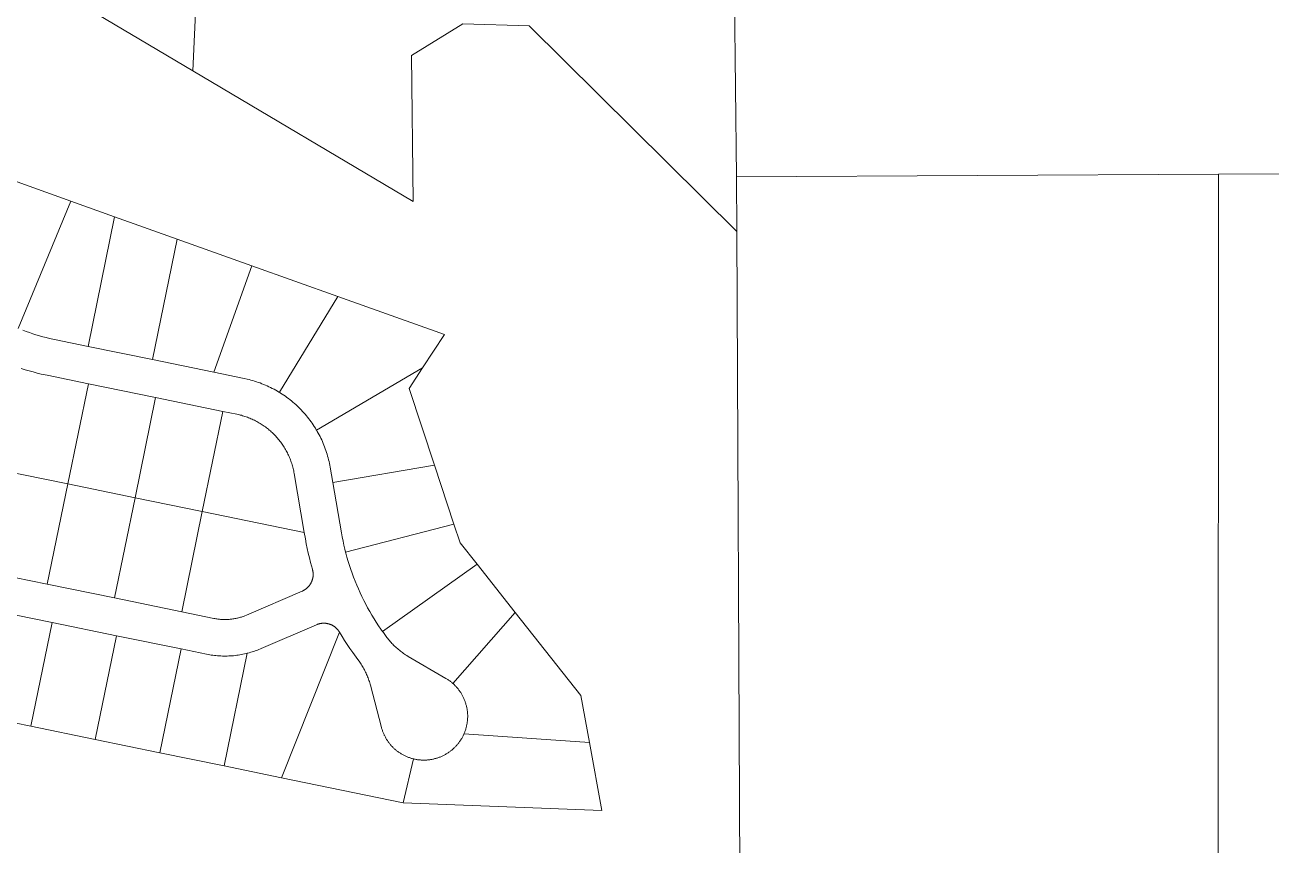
# Model space of a CAD drawing. Header units: feet. Extents: x 865220 to 2774701, y -2240498 to 961524.
# Drawn here: x 2766730 to 2768435, y 958989 to 960112 of the extents above; entities that cross this region are included whole.
import ezdxf

# ---------------------------------------------------------------- set-up
doc = ezdxf.new("R2010")
doc.units = ezdxf.units.FT
doc.header["$LTSCALE"] = 0.015
doc.header["$MEASUREMENT"] = 0
doc.layers.add('Parcels', color=7, linetype='Continuous', lineweight=0)

msp = doc.modelspace()

# ---------------------------------------------------------------- linework, layer by layer
at = {"layer": 'Parcels', "lineweight": 5}
for p, q in [((2766959.5, 960048.8), (2766967, 960221.6)), ((2767700.5, 960160.2), (2767703.6, 959903.9)), ((2766959.5, 960048.8), (2766789.1, 960149.9)), ((2767329.1, 960112.9), (2767258.5, 960070)), ((2767329.1, 960112.9), (2767419.8, 960110.3)), ((2767704.1, 959829), (2767419.8, 960110.3)), ((2767419.8, 960110.3), (2767704.1, 959829)), ((2767261, 959870), (2767258.5, 960070)), ((2767261, 959870), (2766959.5, 960048.8)), ((2766959.5, 960048.8), (2767261, 959870)), ((2767704.1, 959829), (2767703.6, 959903.9)), ((2767703.6, 959903.9), (2767703.6, 959903.9)), ((2767703.6, 959903.9), (2767703.8, 959903.9)), ((2768363.5, 959907.4), (2767703.8, 959903.9)), ((2768363.1, 958922.8), (2768363.5, 959907.3)), ((2769141.6, 959911.4), (2768363.5, 959907.4)), ((2768363.5, 959907.3), (2768363.5, 959907.4)), ((2768363.5, 959907.4), (2768363.5, 959907.4)), ((2766707.6, 959900.9), (2766792.5, 959870.5)), ((2766720.5, 959696.3), (2766792.5, 959870.5)), ((2766792.5, 959870.5), (2766852.3, 959849.2)), ((2766792.5, 959870.5), (2766792.5, 959870.5)), ((2766852.3, 959849.2), (2766815.9, 959671.7)), ((2766852.3, 959849.2), (2766937.9, 959818.6)), ((2766852.3, 959849.2), (2766852.3, 959849.2)), ((2766937.9, 959818.6), (2766904, 959653.6)), ((2766937.9, 959818.6), (2767040.2, 959782.1)), ((2766937.9, 959818.6), (2766937.9, 959818.6)), ((2767708.3, 958925.1), (2767704.1, 959829)), ((2766988, 959636.4), (2767040.2, 959782.1)), ((2767040.2, 959782.1), (2767158, 959740)), ((2767040.2, 959782.1), (2767040.2, 959782.1)), ((2767158, 959740), (2767077.8, 959608.9)), ((2767158, 959740), (2767303.9, 959687.9)), ((2767158, 959740), (2767158, 959740)), ((2766726.6, 959693.9), (2766731.1, 959692.2)), ((2766731.1, 959692.2), (2766735.6, 959690.6)), ((2766735.6, 959690.6), (2766740.2, 959689.1)), ((2766740.2, 959689.1), (2766744.7, 959687.6)), ((2766744.7, 959687.6), (2766749.3, 959686.3)), ((2766749.3, 959686.3), (2766754, 959685)), ((2766754, 959685), (2766758.6, 959683.8)), ((2766758.6, 959683.8), (2766763.3, 959682.6)), ((2766763.3, 959682.6), (2766770.2, 959681.1)), ((2766770.2, 959681.1), (2766815.9, 959671.7)), ((2767303.9, 959687.9), (2767273.9, 959642.5)), ((2767303.9, 959687.9), (2767303.9, 959687.9)), ((2766815.9, 959671.7), (2766904, 959653.6)), ((2766904, 959653.6), (2766988, 959636.4)), ((2766730, 959639.8), (2766724.6, 959641.6)), ((2766735.5, 959638.2), (2766730, 959639.8)), ((2766740.9, 959636.7), (2766735.5, 959638.2)), ((2766746.4, 959635.3), (2766740.9, 959636.7)), ((2766752, 959633.9), (2766746.4, 959635.3)), ((2766760.1, 959632.2), (2766752, 959633.9)), ((2766816.4, 959620.6), (2766760.1, 959632.2)), ((2766988, 959636.4), (2767029.7, 959627.8)), ((2767128.8, 959557), (2767273.9, 959642.5)), ((2767273.9, 959642.5), (2767128.8, 959557)), ((2767273.9, 959642.5), (2767255.3, 959614.3)), ((2766788.2, 959483.5), (2766816.4, 959620.6)), ((2766816.4, 959620.6), (2766788.2, 959483.5)), ((2766816.4, 959620.6), (2766816.4, 959620.6)), ((2766908.4, 959601.7), (2766816.4, 959620.6)), ((2767029.7, 959627.8), (2767033.9, 959626.9)), ((2767033.9, 959626.9), (2767036.4, 959626.3)), ((2767036.4, 959626.3), (2767039, 959625.6)), ((2767039, 959625.6), (2767041.5, 959624.9)), ((2767041.5, 959624.9), (2767044, 959624.2)), ((2767044, 959624.2), (2767046.5, 959623.4)), ((2767046.5, 959623.4), (2767049, 959622.5)), ((2767049, 959622.5), (2767051.4, 959621.7)), ((2767051.4, 959621.7), (2767053.9, 959620.7)), ((2767053.9, 959620.7), (2767056.3, 959619.8)), ((2767056.3, 959619.8), (2767058.7, 959618.7)), ((2767058.7, 959618.7), (2767061.1, 959617.7)), ((2767061.1, 959617.7), (2767063.5, 959616.6)), ((2767063.5, 959616.6), (2767065.9, 959615.5)), ((2767065.9, 959615.5), (2767068.2, 959614.3)), ((2767068.2, 959614.3), (2767070.5, 959613.1)), ((2767070.5, 959613.1), (2767072.8, 959611.8)), ((2767290.1, 959509.2), (2767255.3, 959614.3)), ((2767255.3, 959614.3), (2767255.3, 959614.3)), ((2766880.3, 959464.6), (2766908.4, 959601.7)), ((2766908.4, 959601.7), (2766880.3, 959464.6)), ((2766908.4, 959601.7), (2766908.4, 959601.7)), ((2767000.5, 959582.8), (2766908.4, 959601.7)), ((2767072.8, 959611.8), (2767075.1, 959610.5)), ((2767075.1, 959610.5), (2767077.3, 959609.2)), ((2767077.3, 959609.2), (2767077.8, 959608.9)), ((2767077.8, 959608.9), (2767079.6, 959607.8)), ((2767079.6, 959607.8), (2767081.8, 959606.4)), ((2767081.8, 959606.4), (2767083.9, 959604.9)), ((2767083.9, 959604.9), (2767086.1, 959603.4)), ((2767086.1, 959603.4), (2767088.2, 959601.9)), ((2767088.2, 959601.9), (2767090.3, 959600.3)), ((2767090.3, 959600.3), (2767092.4, 959598.7)), ((2767092.4, 959598.7), (2767094.4, 959597.1)), ((2767094.4, 959597.1), (2767096.4, 959595.4)), ((2766972.3, 959445.7), (2767000.5, 959582.8)), ((2767000.5, 959582.8), (2766972.3, 959445.7)), ((2767000.5, 959582.8), (2767000.5, 959582.8)), ((2767019.7, 959578.9), (2767000.5, 959582.8)), ((2767022.4, 959578.3), (2767019.7, 959578.9)), ((2767019.7, 959578.9), (2767019.7, 959578.9)), ((2767096.4, 959595.4), (2767098.4, 959593.7)), ((2767098.4, 959593.7), (2767100.4, 959592)), ((2767100.4, 959592), (2767102.3, 959590.2)), ((2767102.3, 959590.2), (2767104.2, 959588.4)), ((2767104.2, 959588.4), (2767106, 959586.6)), ((2767106, 959586.6), (2767107.9, 959584.7)), ((2767107.9, 959584.7), (2767109.7, 959582.8)), ((2767109.7, 959582.8), (2767111.4, 959580.8)), ((2767111.4, 959580.8), (2767113.2, 959578.9)), ((2767113.2, 959578.9), (2767114.8, 959576.9)), ((2767024.1, 959577.8), (2767022.4, 959578.3)), ((2767025.8, 959577.4), (2767024.1, 959577.8)), ((2767027.5, 959576.9), (2767025.8, 959577.4)), ((2767029.2, 959576.4), (2767027.5, 959576.9)), ((2767030.8, 959575.9), (2767029.2, 959576.4)), ((2767032.5, 959575.3), (2767030.8, 959575.9)), ((2767034.1, 959574.7), (2767032.5, 959575.3)), ((2767035.8, 959574.1), (2767034.1, 959574.7)), ((2767037.4, 959573.5), (2767035.8, 959574.1)), ((2767039, 959572.8), (2767037.4, 959573.5)), ((2767040.6, 959572.1), (2767039, 959572.8)), ((2767042.2, 959571.4), (2767040.6, 959572.1)), ((2767043.8, 959570.6), (2767042.2, 959571.4)), ((2767045.3, 959569.8), (2767043.8, 959570.6)), ((2767046.9, 959569), (2767045.3, 959569.8)), ((2767048.4, 959568.2), (2767046.9, 959569)), ((2767049.9, 959567.3), (2767048.4, 959568.2)), ((2767051.4, 959566.4), (2767049.9, 959567.3)), ((2767052.9, 959565.5), (2767051.4, 959566.4)), ((2767054.4, 959564.6), (2767052.9, 959565.5)), ((2767055.8, 959563.6), (2767054.4, 959564.6)), ((2767057.2, 959562.6), (2767055.8, 959563.6)), ((2767058.7, 959561.6), (2767057.2, 959562.6)), ((2767060.1, 959560.5), (2767058.7, 959561.6)), ((2767114.8, 959576.9), (2767116.5, 959574.8)), ((2767116.5, 959574.8), (2767118.1, 959572.8)), ((2767118.1, 959572.8), (2767119.7, 959570.7)), ((2767119.7, 959570.7), (2767121.3, 959568.6)), ((2767121.3, 959568.6), (2767122.8, 959566.5)), ((2767122.8, 959566.5), (2767124.2, 959564.3)), ((2767124.2, 959564.3), (2767125.7, 959562.1)), ((2767125.7, 959562.1), (2767127.1, 959559.9)), ((2767061.4, 959559.5), (2767060.1, 959560.5)), ((2767062.8, 959558.4), (2767061.4, 959559.5)), ((2767064.1, 959557.3), (2767062.8, 959558.4)), ((2767065.5, 959556.1), (2767064.1, 959557.3)), ((2767066.8, 959555), (2767065.5, 959556.1)), ((2767068.1, 959553.8), (2767066.8, 959555)), ((2767069.3, 959552.6), (2767068.1, 959553.8)), ((2767070.6, 959551.3), (2767069.3, 959552.6)), ((2767071.8, 959550.1), (2767070.6, 959551.3)), ((2767073, 959548.8), (2767071.8, 959550.1)), ((2767074.1, 959547.5), (2767073, 959548.8)), ((2767075.3, 959546.2), (2767074.1, 959547.5)), ((2767076.4, 959544.9), (2767075.3, 959546.2)), ((2767077.5, 959543.5), (2767076.4, 959544.9)), ((2767127.1, 959559.9), (2767128.4, 959557.7)), ((2767128.4, 959557.7), (2767128.8, 959557)), ((2767128.8, 959557), (2767129.8, 959555.4)), ((2767129.8, 959555.4), (2767131, 959553.1)), ((2767131, 959553.1), (2767132.3, 959550.8)), ((2767132.3, 959550.8), (2767133.5, 959548.5)), ((2767133.5, 959548.5), (2767134.6, 959546.1)), ((2767134.6, 959546.1), (2767135.8, 959543.8)), ((2767078.6, 959542.2), (2767077.5, 959543.5)), ((2767079.7, 959540.8), (2767078.6, 959542.2)), ((2767080.7, 959539.4), (2767079.7, 959540.8)), ((2767081.7, 959537.9), (2767080.7, 959539.4)), ((2767082.7, 959536.5), (2767081.7, 959537.9)), ((2767083.6, 959535), (2767082.7, 959536.5)), ((2767084.6, 959533.6), (2767083.6, 959535)), ((2767085.5, 959532.1), (2767084.6, 959533.6)), ((2767086.4, 959530.6), (2767085.5, 959532.1)), ((2767087.2, 959529), (2767086.4, 959530.6)), ((2767088, 959527.5), (2767087.2, 959529)), ((2767088.8, 959526), (2767088, 959527.5)), ((2767135.8, 959543.8), (2767136.8, 959541.4)), ((2767136.8, 959541.4), (2767137.9, 959539)), ((2767137.9, 959539), (2767138.9, 959536.5)), ((2767138.9, 959536.5), (2767139.8, 959534.1)), ((2767139.8, 959534.1), (2767140.7, 959531.7)), ((2767140.7, 959531.7), (2767141.6, 959529.2)), ((2767141.6, 959529.2), (2767142.4, 959526.7)), ((2767089.6, 959524.4), (2767088.8, 959526)), ((2767090.4, 959522.8), (2767089.6, 959524.4)), ((2767091.1, 959521.2), (2767090.4, 959522.8)), ((2767091.8, 959519.6), (2767091.1, 959521.2)), ((2767092.4, 959518), (2767091.8, 959519.6)), ((2767093.1, 959516.4), (2767092.4, 959518)), ((2767093.7, 959514.7), (2767093.1, 959516.4)), ((2767094.2, 959513.1), (2767093.7, 959514.7)), ((2767094.8, 959511.4), (2767094.2, 959513.1)), ((2767095.3, 959509.8), (2767094.8, 959511.4)), ((2767142.4, 959526.7), (2767143.2, 959524.2)), ((2767143.2, 959524.2), (2767143.9, 959521.7)), ((2767143.9, 959521.7), (2767144.6, 959519.2)), ((2767144.6, 959519.2), (2767145.2, 959516.6)), ((2767145.2, 959516.6), (2767145.8, 959514.1)), ((2767145.8, 959514.1), (2767146.4, 959511.5)), ((2767146.4, 959511.5), (2767146.9, 959509)), ((2766696.1, 959502.4), (2766788.2, 959483.5)), ((2767095.8, 959508.1), (2767095.3, 959509.8)), ((2767096.3, 959506.4), (2767095.8, 959508.1)), ((2767096.7, 959504.7), (2767096.3, 959506.4)), ((2767097.1, 959503), (2767096.7, 959504.7)), ((2767097.5, 959501.3), (2767097.1, 959503)), ((2767097.8, 959499.6), (2767097.5, 959501.3)), ((2767098.1, 959497.9), (2767097.8, 959499.6)), ((2767112, 959417), (2767098.1, 959497.9)), ((2767146.9, 959509), (2767147.4, 959506.4)), ((2767147.4, 959506.4), (2767151, 959485.3)), ((2767151, 959485.3), (2767290.1, 959509.2)), ((2767290.1, 959509.2), (2767151, 959485.3)), ((2767290.1, 959509.2), (2767316.7, 959428.5)), ((2766760.1, 959346.4), (2766788.2, 959483.5)), ((2766788.2, 959483.5), (2766880.3, 959464.6)), ((2766880.3, 959464.6), (2766788.2, 959483.5)), ((2766788.2, 959483.5), (2766788.2, 959483.5)), ((2767151, 959485.3), (2767162.8, 959416.7)), ((2767151, 959485.3), (2767151, 959485.3)), ((2766880.3, 959464.6), (2766852.1, 959327.5)), ((2766880.3, 959464.6), (2766972.3, 959445.7)), ((2766880.3, 959464.6), (2766880.3, 959464.6)), ((2766944.2, 959308.6), (2766972.3, 959445.7)), ((2766972.3, 959445.7), (2767112, 959417)), ((2767168.5, 959390.3), (2767316.7, 959428.5)), ((2767325.3, 959402.7), (2767316.7, 959428.5)), ((2767113.6, 959408.2), (2767112, 959417)), ((2767112, 959417), (2767112, 959417)), ((2767114.7, 959401.7), (2767113.6, 959408.2)), ((2767162.8, 959416.7), (2767163.8, 959411)), ((2767163.8, 959411), (2767165, 959405.4)), ((2767116, 959395.2), (2767114.7, 959401.7)), ((2767117.4, 959388.7), (2767116, 959395.2)), ((2767165, 959405.4), (2767166.2, 959399.8)), ((2767166.2, 959399.8), (2767167.5, 959394.2)), ((2767167.5, 959394.2), (2767168.5, 959390.3)), ((2767325.3, 959402.7), (2767348.4, 959373.5)), ((2767325.3, 959402.7), (2767325.3, 959402.7)), ((2767119, 959382.3), (2767117.4, 959388.7)), ((2767120.6, 959375.9), (2767119, 959382.3)), ((2767123.1, 959366.7), (2767120.6, 959375.9)), ((2767168.5, 959390.3), (2767168.9, 959388.6)), ((2767168.9, 959388.6), (2767170.4, 959383.1)), ((2767170.4, 959383.1), (2767172.1, 959377.5)), ((2767172.1, 959377.5), (2767173.8, 959372)), ((2766668, 959365.3), (2766760.1, 959346.4)), ((2767123.3, 959365.9), (2767123.1, 959366.7)), ((2767123.4, 959365.5), (2767123.3, 959365.9)), ((2767123.5, 959365.1), (2767123.4, 959365.5)), ((2767123.6, 959364.7), (2767123.5, 959365.1)), ((2767123.7, 959364.2), (2767123.6, 959364.7)), ((2767123.8, 959363.8), (2767123.7, 959364.2)), ((2767123.8, 959363.4), (2767123.8, 959363.8)), ((2767123.9, 959362.9), (2767123.8, 959363.4)), ((2767124, 959362.5), (2767123.9, 959362.9)), ((2767123.9, 959356.9), (2767124, 959357.3)), ((2767123.9, 959356.4), (2767123.9, 959356.9)), ((2767124, 959362.1), (2767124, 959362.5)), ((2767124, 959361.6), (2767124, 959362.1)), ((2767124.1, 959361.2), (2767124, 959361.6)), ((2767124, 959357.7), (2767124.1, 959358.2)), ((2767124, 959357.3), (2767124, 959357.7)), ((2767124.1, 959360.8), (2767124.1, 959361.2)), ((2767124.1, 959360.3), (2767124.1, 959360.8)), ((2767124.1, 959359.9), (2767124.1, 959360.3)), ((2767124.1, 959359.5), (2767124.1, 959359.9)), ((2767124.1, 959359), (2767124.1, 959359.5)), ((2767124.1, 959358.6), (2767124.1, 959359)), ((2767124.1, 959358.2), (2767124.1, 959358.6)), ((2767173.8, 959372), (2767175.6, 959366.6)), ((2767175.6, 959366.6), (2767177.5, 959361.2)), ((2767177.5, 959361.2), (2767179.5, 959355.8)), ((2767348.4, 959373.5), (2767219.2, 959281.4)), ((2767348.4, 959373.5), (2767400.5, 959307.7)), ((2767400.5, 959307.7), (2767348.4, 959373.5)), ((2766760.1, 959346.4), (2766852.1, 959327.5)), ((2767113.6, 959339.4), (2767113.9, 959339.6)), ((2767113.9, 959339.6), (2767114.3, 959339.9)), ((2767114.3, 959339.9), (2767114.6, 959340.2)), ((2767114.6, 959340.2), (2767114.9, 959340.4)), ((2767114.9, 959340.4), (2767115.3, 959340.7)), ((2767115.3, 959340.7), (2767115.6, 959341)), ((2767115.6, 959341), (2767115.9, 959341.3)), ((2767115.9, 959341.3), (2767116.3, 959341.6)), ((2767116.3, 959341.6), (2767116.6, 959341.9)), ((2767116.6, 959341.9), (2767116.9, 959342.2)), ((2767116.9, 959342.2), (2767117.2, 959342.5)), ((2767117.2, 959342.5), (2767117.5, 959342.8)), ((2767117.5, 959342.8), (2767117.8, 959343.1)), ((2767117.8, 959343.1), (2767118.1, 959343.5)), ((2767118.1, 959343.5), (2767118.3, 959343.8)), ((2767118.3, 959343.8), (2767118.6, 959344.1)), ((2767118.6, 959344.1), (2767118.9, 959344.5)), ((2767118.9, 959344.5), (2767119.2, 959344.8)), ((2767119.2, 959344.8), (2767119.4, 959345.2)), ((2767119.4, 959345.2), (2767119.7, 959345.5)), ((2767119.7, 959345.5), (2767119.9, 959345.9)), ((2767119.9, 959345.9), (2767120.1, 959346.3)), ((2767120.1, 959346.3), (2767120.4, 959346.6)), ((2767120.4, 959346.6), (2767120.6, 959347)), ((2767120.6, 959347), (2767120.8, 959347.4)), ((2767120.8, 959347.4), (2767121, 959347.8)), ((2767121, 959347.8), (2767121.2, 959348.2)), ((2767121.2, 959348.2), (2767121.4, 959348.5)), ((2767121.4, 959348.5), (2767121.6, 959348.9)), ((2767121.6, 959348.9), (2767121.8, 959349.3)), ((2767121.8, 959349.3), (2767122, 959349.7)), ((2767122, 959349.7), (2767122.2, 959350.1)), ((2767122.2, 959350.1), (2767122.3, 959350.5)), ((2767122.3, 959350.5), (2767122.5, 959350.9)), ((2767122.5, 959350.9), (2767122.6, 959351.3)), ((2767122.6, 959351.3), (2767122.8, 959351.8)), ((2767122.8, 959351.8), (2767122.9, 959352.2)), ((2767122.9, 959352.2), (2767123.1, 959352.6)), ((2767123.1, 959352.6), (2767123.2, 959353)), ((2767123.2, 959353), (2767123.3, 959353.4)), ((2767123.3, 959353.4), (2767123.4, 959353.9)), ((2767123.4, 959353.9), (2767123.5, 959354.3)), ((2767123.5, 959354.3), (2767123.6, 959354.7)), ((2767123.6, 959354.7), (2767123.7, 959355.1)), ((2767123.7, 959355.1), (2767123.8, 959355.6)), ((2767123.8, 959356), (2767123.9, 959356.4)), ((2767123.8, 959355.6), (2767123.8, 959356)), ((2767179.5, 959355.8), (2767181.5, 959350.4)), ((2767181.5, 959350.4), (2767183.7, 959345.1)), ((2767183.7, 959345.1), (2767186, 959339.8)), ((2767186, 959339.8), (2767188.4, 959334.6)), ((2766852.1, 959327.5), (2766944.2, 959308.6)), ((2767033, 959304.1), (2767109, 959336.8)), ((2767109, 959336.8), (2767109.4, 959337)), ((2767109.4, 959337), (2767109.8, 959337.2)), ((2767109.8, 959337.2), (2767110.2, 959337.4)), ((2767110.2, 959337.4), (2767110.6, 959337.6)), ((2767110.6, 959337.6), (2767111, 959337.8)), ((2767111, 959337.8), (2767111.3, 959338)), ((2767111.3, 959338), (2767111.7, 959338.2)), ((2767111.7, 959338.2), (2767112.1, 959338.4)), ((2767112.1, 959338.4), (2767112.5, 959338.6)), ((2767112.5, 959338.6), (2767112.8, 959338.9)), ((2767112.8, 959338.9), (2767113.2, 959339.1)), ((2767113.2, 959339.1), (2767113.6, 959339.4)), ((2767188.4, 959334.6), (2767190.8, 959329.4)), ((2767190.8, 959329.4), (2767193.4, 959324.2)), ((2767193.4, 959324.2), (2767196, 959319.1)), ((2766766.9, 959293.9), (2766678.8, 959312)), ((2766944.2, 959308.6), (2766988.3, 959299.5)), ((2767196, 959319.1), (2767198.7, 959314)), ((2767198.7, 959314), (2767201.5, 959309)), ((2767201.5, 959309), (2767204.4, 959304)), ((2767315.2, 959210.6), (2767400.5, 959307.7)), ((2767400.5, 959307.7), (2767315.2, 959210.6)), ((2767400.5, 959307.7), (2767490.5, 959194)), ((2767400.5, 959307.7), (2767400.5, 959307.7)), ((2766766.9, 959293.9), (2766737.8, 959151.9)), ((2766737.8, 959151.9), (2766766.9, 959293.9)), ((2766855.1, 959275.8), (2766766.9, 959293.9)), ((2766766.9, 959293.9), (2766766.9, 959293.9)), ((2766988.3, 959299.5), (2766989.6, 959299.3)), ((2766989.6, 959299.3), (2766990.8, 959299)), ((2766990.8, 959299), (2766992.1, 959298.8)), ((2766992.1, 959298.8), (2766993.4, 959298.6)), ((2766993.4, 959298.6), (2766994.7, 959298.5)), ((2766994.7, 959298.5), (2766996, 959298.3)), ((2766996, 959298.3), (2766997.3, 959298.2)), ((2766997.3, 959298.2), (2766998.6, 959298.1)), ((2766998.6, 959298.1), (2766999.9, 959298)), ((2766999.9, 959298), (2767001.3, 959298)), ((2767001.3, 959298), (2767002.6, 959298)), ((2767002.6, 959298), (2767003.9, 959298)), ((2767003.9, 959298), (2767005.2, 959298)), ((2767005.2, 959298), (2767006.5, 959298)), ((2767006.5, 959298), (2767007.8, 959298.1)), ((2767007.8, 959298.1), (2767009.1, 959298.2)), ((2767009.1, 959298.2), (2767010.4, 959298.3)), ((2767010.4, 959298.3), (2767011.7, 959298.4)), ((2767011.7, 959298.4), (2767013, 959298.6)), ((2767013, 959298.6), (2767014.3, 959298.8)), ((2767014.3, 959298.8), (2767015.6, 959299)), ((2767015.6, 959299), (2767016.9, 959299.2)), ((2767016.9, 959299.2), (2767018.2, 959299.4)), ((2767018.2, 959299.4), (2767019.4, 959299.7)), ((2767019.4, 959299.7), (2767020.7, 959300)), ((2767020.7, 959300), (2767022, 959300.3)), ((2767022, 959300.3), (2767023.3, 959300.7)), ((2767023.3, 959300.7), (2767024.5, 959301)), ((2767024.5, 959301), (2767025.8, 959301.4)), ((2767025.8, 959301.4), (2767027, 959301.8)), ((2767027, 959301.8), (2767028.3, 959302.2)), ((2767028.3, 959302.2), (2767029.5, 959302.7)), ((2767029.5, 959302.7), (2767030.7, 959303.1)), ((2767030.7, 959303.1), (2767033, 959304.1)), ((2767128.8, 959290.9), (2767052.8, 959258.2)), ((2767129.5, 959291.2), (2767128.8, 959290.9)), ((2767129.9, 959291.4), (2767129.5, 959291.2)), ((2767130.4, 959291.5), (2767129.9, 959291.4)), ((2767130.8, 959291.7), (2767130.4, 959291.5)), ((2767131.2, 959291.8), (2767130.8, 959291.7)), ((2767131.6, 959291.9), (2767131.2, 959291.8)), ((2767132, 959292), (2767131.6, 959291.9)), ((2767132.4, 959292.1), (2767132, 959292)), ((2767132.9, 959292.3), (2767132.4, 959292.1)), ((2767133.3, 959292.4), (2767132.9, 959292.3)), ((2767133.7, 959292.4), (2767133.3, 959292.4)), ((2767134.1, 959292.5), (2767133.7, 959292.4)), ((2767134.6, 959292.6), (2767134.1, 959292.5)), ((2767135, 959292.7), (2767134.6, 959292.6)), ((2767135.4, 959292.7), (2767135, 959292.7)), ((2767135.9, 959292.8), (2767135.4, 959292.7)), ((2767136.3, 959292.8), (2767135.9, 959292.8)), ((2767136.7, 959292.9), (2767136.3, 959292.8)), ((2767137.2, 959292.9), (2767136.7, 959292.9)), ((2767137.6, 959292.9), (2767137.2, 959292.9)), ((2767138.1, 959292.9), (2767137.6, 959292.9)), ((2767138.5, 959292.9), (2767138.1, 959292.9)), ((2767138.9, 959292.9), (2767138.5, 959292.9)), ((2767139.4, 959292.9), (2767138.9, 959292.9)), ((2767139.8, 959292.9), (2767139.4, 959292.9)), ((2767140.2, 959292.9), (2767139.8, 959292.9)), ((2767140.7, 959292.9), (2767140.2, 959292.9)), ((2767141.1, 959292.8), (2767140.7, 959292.9)), ((2767141.5, 959292.8), (2767141.1, 959292.8)), ((2767142, 959292.7), (2767141.5, 959292.8)), ((2767142.4, 959292.7), (2767142, 959292.7)), ((2767142.8, 959292.6), (2767142.4, 959292.7)), ((2767143.3, 959292.5), (2767142.8, 959292.6)), ((2767143.7, 959292.4), (2767143.3, 959292.5)), ((2767144.1, 959292.3), (2767143.7, 959292.4)), ((2767144.5, 959292.2), (2767144.1, 959292.3)), ((2767145, 959292.1), (2767144.5, 959292.2)), ((2767145.4, 959292), (2767145, 959292.1)), ((2767145.8, 959291.9), (2767145.4, 959292)), ((2767146.2, 959291.8), (2767145.8, 959291.9)), ((2767146.6, 959291.6), (2767146.2, 959291.8)), ((2767147, 959291.5), (2767146.6, 959291.6)), ((2767147.5, 959291.3), (2767147, 959291.5)), ((2767147.9, 959291.2), (2767147.5, 959291.3)), ((2767148.3, 959291), (2767147.9, 959291.2)), ((2767148.7, 959290.8), (2767148.3, 959291)), ((2767149.1, 959290.7), (2767148.7, 959290.8)), ((2767149.5, 959290.5), (2767149.1, 959290.7)), ((2767149.9, 959290.3), (2767149.5, 959290.5)), ((2767150.2, 959290.1), (2767149.9, 959290.3)), ((2767150.6, 959289.9), (2767150.2, 959290.1)), ((2767151, 959289.7), (2767150.6, 959289.9)), ((2767151.4, 959289.5), (2767151, 959289.7)), ((2767151.8, 959289.2), (2767151.4, 959289.5)), ((2767152.1, 959289), (2767151.8, 959289.2)), ((2767152.5, 959288.8), (2767152.1, 959289)), ((2767152.9, 959288.5), (2767152.5, 959288.8)), ((2767153.2, 959288.3), (2767152.9, 959288.5)), ((2767204.4, 959304), (2767207.4, 959299.1)), ((2767207.4, 959299.1), (2767210.5, 959294.3)), ((2767210.5, 959294.3), (2767213.6, 959289.4)), ((2767213.6, 959289.4), (2767216.9, 959284.7)), ((2766855.1, 959275.8), (2766825.9, 959133.8)), ((2766825.9, 959133.8), (2766855.1, 959275.8)), ((2766943.2, 959257.7), (2766855.1, 959275.8)), ((2766855.1, 959275.8), (2766855.1, 959275.8)), ((2767080.6, 959081.5), (2767160.2, 959280.6)), ((2767153.6, 959288), (2767153.2, 959288.3)), ((2767153.9, 959287.7), (2767153.6, 959288)), ((2767154.3, 959287.5), (2767153.9, 959287.7)), ((2767154.6, 959287.2), (2767154.3, 959287.5)), ((2767154.9, 959286.9), (2767154.6, 959287.2)), ((2767155.3, 959286.6), (2767154.9, 959286.9)), ((2767155.6, 959286.3), (2767155.3, 959286.6)), ((2767155.9, 959286), (2767155.6, 959286.3)), ((2767156.2, 959285.7), (2767155.9, 959286)), ((2767156.5, 959285.4), (2767156.2, 959285.7)), ((2767156.8, 959285.1), (2767156.5, 959285.4)), ((2767157.1, 959284.8), (2767156.8, 959285.1)), ((2767157.4, 959284.5), (2767157.1, 959284.8)), ((2767157.7, 959284.1), (2767157.4, 959284.5)), ((2767158, 959283.8), (2767157.7, 959284.1)), ((2767158.3, 959283.5), (2767158, 959283.8)), ((2767158.5, 959283.1), (2767158.3, 959283.5)), ((2767158.8, 959282.8), (2767158.5, 959283.1)), ((2767159, 959282.4), (2767158.8, 959282.8)), ((2767159.3, 959282.1), (2767159, 959282.4)), ((2767159.5, 959281.7), (2767159.3, 959282.1)), ((2767159.8, 959281.3), (2767159.5, 959281.7)), ((2767160, 959281), (2767159.8, 959281.3)), ((2767160.2, 959280.6), (2767160, 959281)), ((2767163.6, 959274.9), (2767160.2, 959280.6)), ((2767160.2, 959280.6), (2767160.2, 959280.6)), ((2767167.1, 959269.3), (2767163.6, 959274.9)), ((2767216.9, 959284.7), (2767219.2, 959281.4)), ((2767219.2, 959281.4), (2767220.2, 959280)), ((2767220.2, 959280), (2767225.1, 959273.3)), ((2767225.1, 959273.3), (2767226.2, 959271.9)), ((2767226.2, 959271.9), (2767227.3, 959270.6)), ((2766914.1, 959115.7), (2766943.2, 959257.7)), ((2766978.2, 959250.5), (2766943.2, 959257.7)), ((2767042.8, 959254.4), (2767040.7, 959253.7)), ((2767044.9, 959255.1), (2767042.8, 959254.4)), ((2767046.9, 959255.8), (2767044.9, 959255.1)), ((2767048.9, 959256.6), (2767046.9, 959255.8)), ((2767052.8, 959258.2), (2767048.9, 959256.6)), ((2767170.7, 959263.7), (2767167.1, 959269.3)), ((2767174.4, 959258.2), (2767170.7, 959263.7)), ((2767178.2, 959252.8), (2767174.4, 959258.2)), ((2767227.3, 959270.6), (2767228.4, 959269.2)), ((2767228.4, 959269.2), (2767229.6, 959267.9)), ((2767229.6, 959267.9), (2767230.7, 959266.6)), ((2767230.7, 959266.6), (2767231.9, 959265.3)), ((2767231.9, 959265.3), (2767233.1, 959264.1)), ((2767233.1, 959264.1), (2767234.3, 959262.8)), ((2767234.3, 959262.8), (2767235.6, 959261.6)), ((2767235.6, 959261.6), (2767236.9, 959260.4)), ((2767236.9, 959260.4), (2767238.1, 959259.2)), ((2767238.1, 959259.2), (2767239.5, 959258.1)), ((2767239.5, 959258.1), (2767240.8, 959257)), ((2767240.8, 959257), (2767242.1, 959255.9)), ((2767242.1, 959255.9), (2767243.5, 959254.8)), ((2767243.5, 959254.8), (2767244.9, 959253.7)), ((2766980.4, 959250.1), (2766978.2, 959250.5)), ((2766982.5, 959249.7), (2766980.4, 959250.1)), ((2766984.7, 959249.4), (2766982.5, 959249.7)), ((2766986.8, 959249.1), (2766984.7, 959249.4)), ((2766989, 959248.8), (2766986.8, 959249.1)), ((2766991.1, 959248.6), (2766989, 959248.8)), ((2766993.3, 959248.4), (2766991.1, 959248.6)), ((2766995.5, 959248.2), (2766993.3, 959248.4)), ((2766997.7, 959248.1), (2766995.5, 959248.2)), ((2766999.9, 959248), (2766997.7, 959248.1)), ((2767002, 959248), (2766999.9, 959248)), ((2767004.2, 959248), (2767002, 959248)), ((2767033.9, 959251.8), (2767002.2, 959097.6)), ((2767002.2, 959097.6), (2767033.9, 959251.8)), ((2767006.4, 959248), (2767004.2, 959248)), ((2767008.6, 959248.1), (2767006.4, 959248)), ((2767010.8, 959248.2), (2767008.6, 959248.1)), ((2767012.9, 959248.3), (2767010.8, 959248.2)), ((2767015.1, 959248.5), (2767012.9, 959248.3)), ((2767017.3, 959248.8), (2767015.1, 959248.5)), ((2767019.4, 959249), (2767017.3, 959248.8)), ((2767021.6, 959249.3), (2767019.4, 959249)), ((2767023.8, 959249.7), (2767021.6, 959249.3)), ((2767025.9, 959250), (2767023.8, 959249.7)), ((2767028, 959250.4), (2767025.9, 959250)), ((2767030.2, 959250.9), (2767028, 959250.4)), ((2767032.3, 959251.4), (2767030.2, 959250.9)), ((2767033.9, 959251.8), (2767032.3, 959251.4)), ((2767034.4, 959251.9), (2767033.9, 959251.8)), ((2767033.9, 959251.8), (2767033.9, 959251.8)), ((2767036.5, 959252.5), (2767034.4, 959251.9)), ((2767038.6, 959253.1), (2767036.5, 959252.5)), ((2767040.7, 959253.7), (2767038.6, 959253.1)), ((2767185.3, 959243.1), (2767178.2, 959252.8)), ((2767186.9, 959241), (2767185.3, 959243.1)), ((2767187.9, 959239.6), (2767186.9, 959241)), ((2767188.9, 959238.1), (2767187.9, 959239.6)), ((2767189.8, 959236.7), (2767188.9, 959238.1)), ((2767244.9, 959253.7), (2767246.3, 959252.7)), ((2767246.3, 959252.7), (2767247.7, 959251.7)), ((2767247.7, 959251.7), (2767249.2, 959250.7)), ((2767249.2, 959250.7), (2767250.6, 959249.7)), ((2767250.6, 959249.7), (2767252.1, 959248.8)), ((2767252.1, 959248.8), (2767254.3, 959247.5)), ((2767254.3, 959247.5), (2767305.8, 959217.4)), ((2767190.8, 959235.2), (2767189.8, 959236.7)), ((2767191.7, 959233.7), (2767190.8, 959235.2)), ((2767192.5, 959232.2), (2767191.7, 959233.7)), ((2767193.4, 959230.7), (2767192.5, 959232.2)), ((2767194.2, 959229.1), (2767193.4, 959230.7)), ((2767195, 959227.6), (2767194.2, 959229.1)), ((2767195.8, 959226), (2767195, 959227.6)), ((2767196.5, 959224.4), (2767195.8, 959226)), ((2767197.2, 959222.8), (2767196.5, 959224.4)), ((2767197.9, 959221.2), (2767197.2, 959222.8)), ((2767198.6, 959219.6), (2767197.9, 959221.2)), ((2767199.2, 959218), (2767198.6, 959219.6)), ((2767199.8, 959216.3), (2767199.2, 959218)), ((2767200.4, 959214.7), (2767199.8, 959216.3)), ((2767201, 959213), (2767200.4, 959214.7)), ((2767201.5, 959211.4), (2767201, 959213)), ((2767202, 959209.7), (2767201.5, 959211.4)), ((2767202.4, 959208), (2767202, 959209.7)), ((2767217.6, 959150.3), (2767202.4, 959208)), ((2767305.8, 959217.4), (2767306.7, 959216.9)), ((2767306.7, 959216.9), (2767307.6, 959216.3)), ((2767307.6, 959216.3), (2767308.5, 959215.7)), ((2767308.5, 959215.7), (2767309.4, 959215.2)), ((2767309.4, 959215.2), (2767310.2, 959214.6)), ((2767310.2, 959214.6), (2767311.1, 959213.9)), ((2767311.1, 959213.9), (2767311.9, 959213.3)), ((2767311.9, 959213.3), (2767312.8, 959212.7)), ((2767312.8, 959212.7), (2767313.6, 959212)), ((2767313.6, 959212), (2767314.4, 959211.3)), ((2767314.4, 959211.3), (2767315.2, 959210.6)), ((2767315.2, 959210.6), (2767316, 959210)), ((2767316, 959210), (2767316.7, 959209.3)), ((2767316.7, 959209.3), (2767317.5, 959208.5)), ((2767317.5, 959208.5), (2767318.2, 959207.8)), ((2767318.2, 959207.8), (2767318.9, 959207)), ((2767318.9, 959207), (2767319.7, 959206.3)), ((2767319.7, 959206.3), (2767320.4, 959205.5)), ((2767320.4, 959205.5), (2767321.1, 959204.7)), ((2767321.1, 959204.7), (2767321.7, 959203.9)), ((2767321.7, 959203.9), (2767322.4, 959203.1)), ((2767322.4, 959203.1), (2767323, 959202.3)), ((2767323, 959202.3), (2767323.7, 959201.4)), ((2767323.7, 959201.4), (2767324.3, 959200.6)), ((2767324.3, 959200.6), (2767324.9, 959199.7)), ((2767324.9, 959199.7), (2767325.5, 959198.9)), ((2767325.5, 959198.9), (2767326.1, 959198)), ((2767326.1, 959198), (2767326.6, 959197.1)), ((2767326.6, 959197.1), (2767327.2, 959196.2)), ((2767327.2, 959196.2), (2767327.7, 959195.3)), ((2767327.7, 959195.3), (2767328.2, 959194.4)), ((2767328.2, 959194.4), (2767328.7, 959193.5)), ((2767328.7, 959193.5), (2767329.2, 959192.6)), ((2767329.2, 959192.6), (2767329.6, 959191.6)), ((2767329.6, 959191.6), (2767330.1, 959190.7)), ((2767330.1, 959190.7), (2767330.5, 959189.7)), ((2767330.5, 959189.7), (2767330.9, 959188.7)), ((2767330.9, 959188.7), (2767331.3, 959187.8)), ((2767331.3, 959187.8), (2767331.7, 959186.8)), ((2767331.7, 959186.8), (2767332.1, 959185.8)), ((2767502.2, 959129.6), (2767490.5, 959194)), ((2766737.8, 959151.9), (2766649.6, 959170)), ((2767332.1, 959185.8), (2767332.4, 959184.8)), ((2767332.4, 959184.8), (2767332.7, 959183.8)), ((2767332.7, 959183.8), (2767333, 959182.8)), ((2767333, 959182.8), (2767333.3, 959181.8)), ((2767333.3, 959181.8), (2767333.6, 959180.8)), ((2767333.6, 959180.8), (2767333.9, 959179.8)), ((2767333.9, 959179.8), (2767334.1, 959178.8)), ((2767334.1, 959178.8), (2767334.3, 959177.8)), ((2767334.3, 959177.8), (2767334.5, 959176.7)), ((2767334.5, 959176.7), (2767334.7, 959175.7)), ((2767334.7, 959175.7), (2767334.9, 959174.7)), ((2767334.9, 959174.7), (2767335, 959173.6)), ((2767335, 959173.6), (2767335.2, 959172.6)), ((2767335.2, 959172.6), (2767335.3, 959171.6)), ((2767335.3, 959171.6), (2767335.4, 959170.5)), ((2767335.4, 959170.5), (2767335.5, 959169.5)), ((2767335.5, 959169.5), (2767335.5, 959168.4)), ((2767334.2, 959152.8), (2767334, 959151.8)), ((2767334.4, 959153.8), (2767334.2, 959152.8)), ((2767334.6, 959154.9), (2767334.4, 959153.8)), ((2767334.8, 959155.9), (2767334.6, 959154.9)), ((2767335, 959156.9), (2767334.8, 959155.9)), ((2767335.1, 959158), (2767335, 959156.9)), ((2767335.2, 959159), (2767335.1, 959158)), ((2767335.3, 959160.1), (2767335.2, 959159)), ((2767335.4, 959161.1), (2767335.3, 959160.1)), ((2767335.5, 959162.1), (2767335.4, 959161.1)), ((2767335.5, 959168.4), (2767335.6, 959167.4)), ((2767335.6, 959164.2), (2767335.5, 959163.2)), ((2767335.5, 959163.2), (2767335.5, 959162.1)), ((2767335.6, 959167.4), (2767335.6, 959166.3)), ((2767335.6, 959166.3), (2767335.6, 959165.3)), ((2767335.6, 959165.3), (2767335.6, 959164.2)), ((2766737.8, 959151.9), (2766825.9, 959133.8)), ((2767217.8, 959149.3), (2767217.6, 959150.3)), ((2767218.1, 959148.3), (2767217.8, 959149.3)), ((2767218.4, 959147.3), (2767218.1, 959148.3)), ((2767218.8, 959146.3), (2767218.4, 959147.3)), ((2767219.1, 959145.3), (2767218.8, 959146.3)), ((2767219.5, 959144.4), (2767219.1, 959145.3)), ((2767219.9, 959143.4), (2767219.5, 959144.4)), ((2767220.2, 959142.4), (2767219.9, 959143.4)), ((2767220.7, 959141.5), (2767220.2, 959142.4)), ((2767221.1, 959140.5), (2767220.7, 959141.5)), ((2767221.5, 959139.5), (2767221.1, 959140.5)), ((2767222, 959138.6), (2767221.5, 959139.5)), ((2767222.5, 959137.7), (2767222, 959138.6)), ((2767223, 959136.8), (2767222.5, 959137.7)), ((2767223.5, 959135.8), (2767223, 959136.8)), ((2767224, 959134.9), (2767223.5, 959135.8)), ((2767224.6, 959134), (2767224, 959134.9)), ((2767327.4, 959135.3), (2767326.9, 959134.4)), ((2767327.9, 959136.2), (2767327.4, 959135.3)), ((2767328.4, 959137.2), (2767327.9, 959136.2)), ((2767328.9, 959138.1), (2767328.4, 959137.2)), ((2767329.4, 959139), (2767328.9, 959138.1)), ((2767329.8, 959140), (2767329.4, 959139)), ((2767330.3, 959140.9), (2767329.8, 959140)), ((2767330.6, 959141.7), (2767330.3, 959140.9)), ((2767330.7, 959141.9), (2767330.6, 959141.7)), ((2767502.2, 959129.6), (2767330.6, 959141.7)), ((2767331.1, 959142.8), (2767330.7, 959141.9)), ((2767331.5, 959143.8), (2767331.1, 959142.8)), ((2767331.9, 959144.8), (2767331.5, 959143.8)), ((2767332.2, 959145.8), (2767331.9, 959144.8)), ((2767332.6, 959146.8), (2767332.2, 959145.8)), ((2767332.9, 959147.8), (2767332.6, 959146.8)), ((2767333.2, 959148.8), (2767332.9, 959147.8)), ((2767333.5, 959149.8), (2767333.2, 959148.8)), ((2767333.7, 959150.8), (2767333.5, 959149.8)), ((2767334, 959151.8), (2767333.7, 959150.8)), ((2766825.9, 959133.8), (2766914.1, 959115.7)), ((2767225.1, 959133.2), (2767224.6, 959134)), ((2767225.7, 959132.3), (2767225.1, 959133.2)), ((2767226.3, 959131.4), (2767225.7, 959132.3)), ((2767226.9, 959130.6), (2767226.3, 959131.4)), ((2767227.5, 959129.7), (2767226.9, 959130.6)), ((2767228.1, 959128.9), (2767227.5, 959129.7)), ((2767228.8, 959128.1), (2767228.1, 959128.9)), ((2767229.4, 959127.2), (2767228.8, 959128.1)), ((2767230.1, 959126.4), (2767229.4, 959127.2)), ((2767230.8, 959125.7), (2767230.1, 959126.4)), ((2767231.5, 959124.9), (2767230.8, 959125.7)), ((2767232.2, 959124.1), (2767231.5, 959124.9)), ((2767233, 959123.4), (2767232.2, 959124.1)), ((2767233.7, 959122.6), (2767233, 959123.4)), ((2767234.5, 959121.9), (2767233.7, 959122.6)), ((2767235.2, 959121.2), (2767234.5, 959121.9)), ((2767236, 959120.5), (2767235.2, 959121.2)), ((2767236.8, 959119.8), (2767236, 959120.5)), ((2767237.6, 959119.1), (2767236.8, 959119.8)), ((2767238.4, 959118.5), (2767237.6, 959119.1)), ((2767239.2, 959117.8), (2767238.4, 959118.5)), ((2767312.3, 959118.1), (2767311.5, 959117.5)), ((2767313.1, 959118.8), (2767312.3, 959118.1)), ((2767313.9, 959119.4), (2767313.1, 959118.8)), ((2767314.7, 959120.1), (2767313.9, 959119.4)), ((2767315.5, 959120.8), (2767314.7, 959120.1)), ((2767316.3, 959121.5), (2767315.5, 959120.8)), ((2767317, 959122.2), (2767316.3, 959121.5)), ((2767317.8, 959122.9), (2767317, 959122.2)), ((2767318.5, 959123.7), (2767317.8, 959122.9)), ((2767319.3, 959124.4), (2767318.5, 959123.7)), ((2767320, 959125.2), (2767319.3, 959124.4)), ((2767320.7, 959126), (2767320, 959125.2)), ((2767321.4, 959126.8), (2767320.7, 959126)), ((2767322, 959127.6), (2767321.4, 959126.8)), ((2767322.7, 959128.4), (2767322, 959127.6)), ((2767323.3, 959129.2), (2767322.7, 959128.4)), ((2767323.9, 959130.1), (2767323.3, 959129.2)), ((2767324.6, 959130.9), (2767323.9, 959130.1)), ((2767325.2, 959131.8), (2767324.6, 959130.9)), ((2767325.7, 959132.7), (2767325.2, 959131.8)), ((2767326.3, 959133.5), (2767325.7, 959132.7)), ((2767326.9, 959134.4), (2767326.3, 959133.5)), ((2767502.2, 959129.6), (2767519.1, 959036.6)), ((2767502.2, 959129.6), (2767502.2, 959129.6)), ((2766914.1, 959115.7), (2767002.2, 959097.6)), ((2767240.1, 959117.2), (2767239.2, 959117.8)), ((2767240.9, 959116.6), (2767240.1, 959117.2)), ((2767241.8, 959116), (2767240.9, 959116.6)), ((2767242.7, 959115.4), (2767241.8, 959116)), ((2767243.5, 959114.9), (2767242.7, 959115.4)), ((2767244.4, 959114.3), (2767243.5, 959114.9)), ((2767245.3, 959113.8), (2767244.4, 959114.3)), ((2767246.2, 959113.3), (2767245.3, 959113.8)), ((2767247.2, 959112.8), (2767246.2, 959113.3)), ((2767248.1, 959112.3), (2767247.2, 959112.8)), ((2767261.6, 959107.2), (2767247.2, 959047.3)), ((2767247.2, 959047.3), (2767261.6, 959107.2)), ((2767249, 959111.8), (2767248.1, 959112.3)), ((2767250, 959111.3), (2767249, 959111.8)), ((2767250.9, 959110.9), (2767250, 959111.3)), ((2767251.9, 959110.5), (2767250.9, 959110.9)), ((2767252.8, 959110.1), (2767251.9, 959110.5)), ((2767253.8, 959109.7), (2767252.8, 959110.1)), ((2767254.8, 959109.3), (2767253.8, 959109.7)), ((2767255.8, 959109), (2767254.8, 959109.3)), ((2767256.8, 959108.6), (2767255.8, 959109)), ((2767257.8, 959108.3), (2767256.8, 959108.6)), ((2767258.8, 959108), (2767257.8, 959108.3)), ((2767259.8, 959107.7), (2767258.8, 959108)), ((2767260.8, 959107.4), (2767259.8, 959107.7)), ((2767261.6, 959107.2), (2767260.8, 959107.4)), ((2767261.8, 959107.2), (2767261.6, 959107.2)), ((2767261.6, 959107.2), (2767261.6, 959107.2)), ((2767262.8, 959107), (2767261.8, 959107.2)), ((2767263.8, 959106.7), (2767262.8, 959107)), ((2767264.9, 959106.6), (2767263.8, 959106.7)), ((2767265.9, 959106.4), (2767264.9, 959106.6)), ((2767266.9, 959106.2), (2767265.9, 959106.4)), ((2767268, 959106.1), (2767266.9, 959106.2)), ((2767269, 959105.9), (2767268, 959106.1)), ((2767270.1, 959105.8), (2767269, 959105.9)), ((2767271.1, 959105.8), (2767270.1, 959105.8)), ((2767272.1, 959105.7), (2767271.1, 959105.8)), ((2767273.2, 959105.6), (2767272.1, 959105.7)), ((2767274.2, 959105.6), (2767273.2, 959105.6)), ((2767275.3, 959105.6), (2767274.2, 959105.6)), ((2767276.3, 959105.6), (2767275.3, 959105.6)), ((2767277.4, 959105.6), (2767276.3, 959105.6)), ((2767278.4, 959105.7), (2767277.4, 959105.6)), ((2767279.5, 959105.7), (2767278.4, 959105.7)), ((2767280.5, 959105.8), (2767279.5, 959105.7)), ((2767281.6, 959105.9), (2767280.5, 959105.8)), ((2767282.6, 959106), (2767281.6, 959105.9)), ((2767283.6, 959106.1), (2767282.6, 959106)), ((2767284.7, 959106.3), (2767283.6, 959106.1)), ((2767285.7, 959106.4), (2767284.7, 959106.3)), ((2767286.7, 959106.6), (2767285.7, 959106.4)), ((2767287.8, 959106.8), (2767286.7, 959106.6)), ((2767288.8, 959107.1), (2767287.8, 959106.8)), ((2767289.8, 959107.3), (2767288.8, 959107.1)), ((2767290.8, 959107.6), (2767289.8, 959107.3)), ((2767291.8, 959107.8), (2767290.8, 959107.6)), ((2767292.8, 959108.1), (2767291.8, 959107.8)), ((2767293.8, 959108.4), (2767292.8, 959108.1)), ((2767294.8, 959108.8), (2767293.8, 959108.4)), ((2767295.8, 959109.1), (2767294.8, 959108.8)), ((2767296.8, 959109.5), (2767295.8, 959109.1)), ((2767297.8, 959109.8), (2767296.8, 959109.5)), ((2767298.8, 959110.2), (2767297.8, 959109.8)), ((2767299.7, 959110.7), (2767298.8, 959110.2)), ((2767300.7, 959111.1), (2767299.7, 959110.7)), ((2767301.6, 959111.5), (2767300.7, 959111.1)), ((2767302.6, 959112), (2767301.6, 959111.5)), ((2767303.5, 959112.5), (2767302.6, 959112)), ((2767304.4, 959113), (2767303.5, 959112.5)), ((2767305.3, 959113.5), (2767304.4, 959113)), ((2767306.2, 959114), (2767305.3, 959113.5)), ((2767307.1, 959114.5), (2767306.2, 959114)), ((2767308, 959115.1), (2767307.1, 959114.5)), ((2767308.9, 959115.7), (2767308, 959115.1)), ((2767309.8, 959116.3), (2767308.9, 959115.7)), ((2767310.6, 959116.9), (2767309.8, 959116.3)), ((2767311.5, 959117.5), (2767310.6, 959116.9)), ((2767080.6, 959081.5), (2767002.2, 959097.6)), ((2767247.2, 959047.3), (2767080.6, 959081.5)), ((2767519.1, 959036.6), (2767247.2, 959047.3)), ((2767247.2, 959047.3), (2767519.1, 959036.6))]:
    msp.add_line(p, q, dxfattribs=at)

doc.saveas('drawing.dxf')
